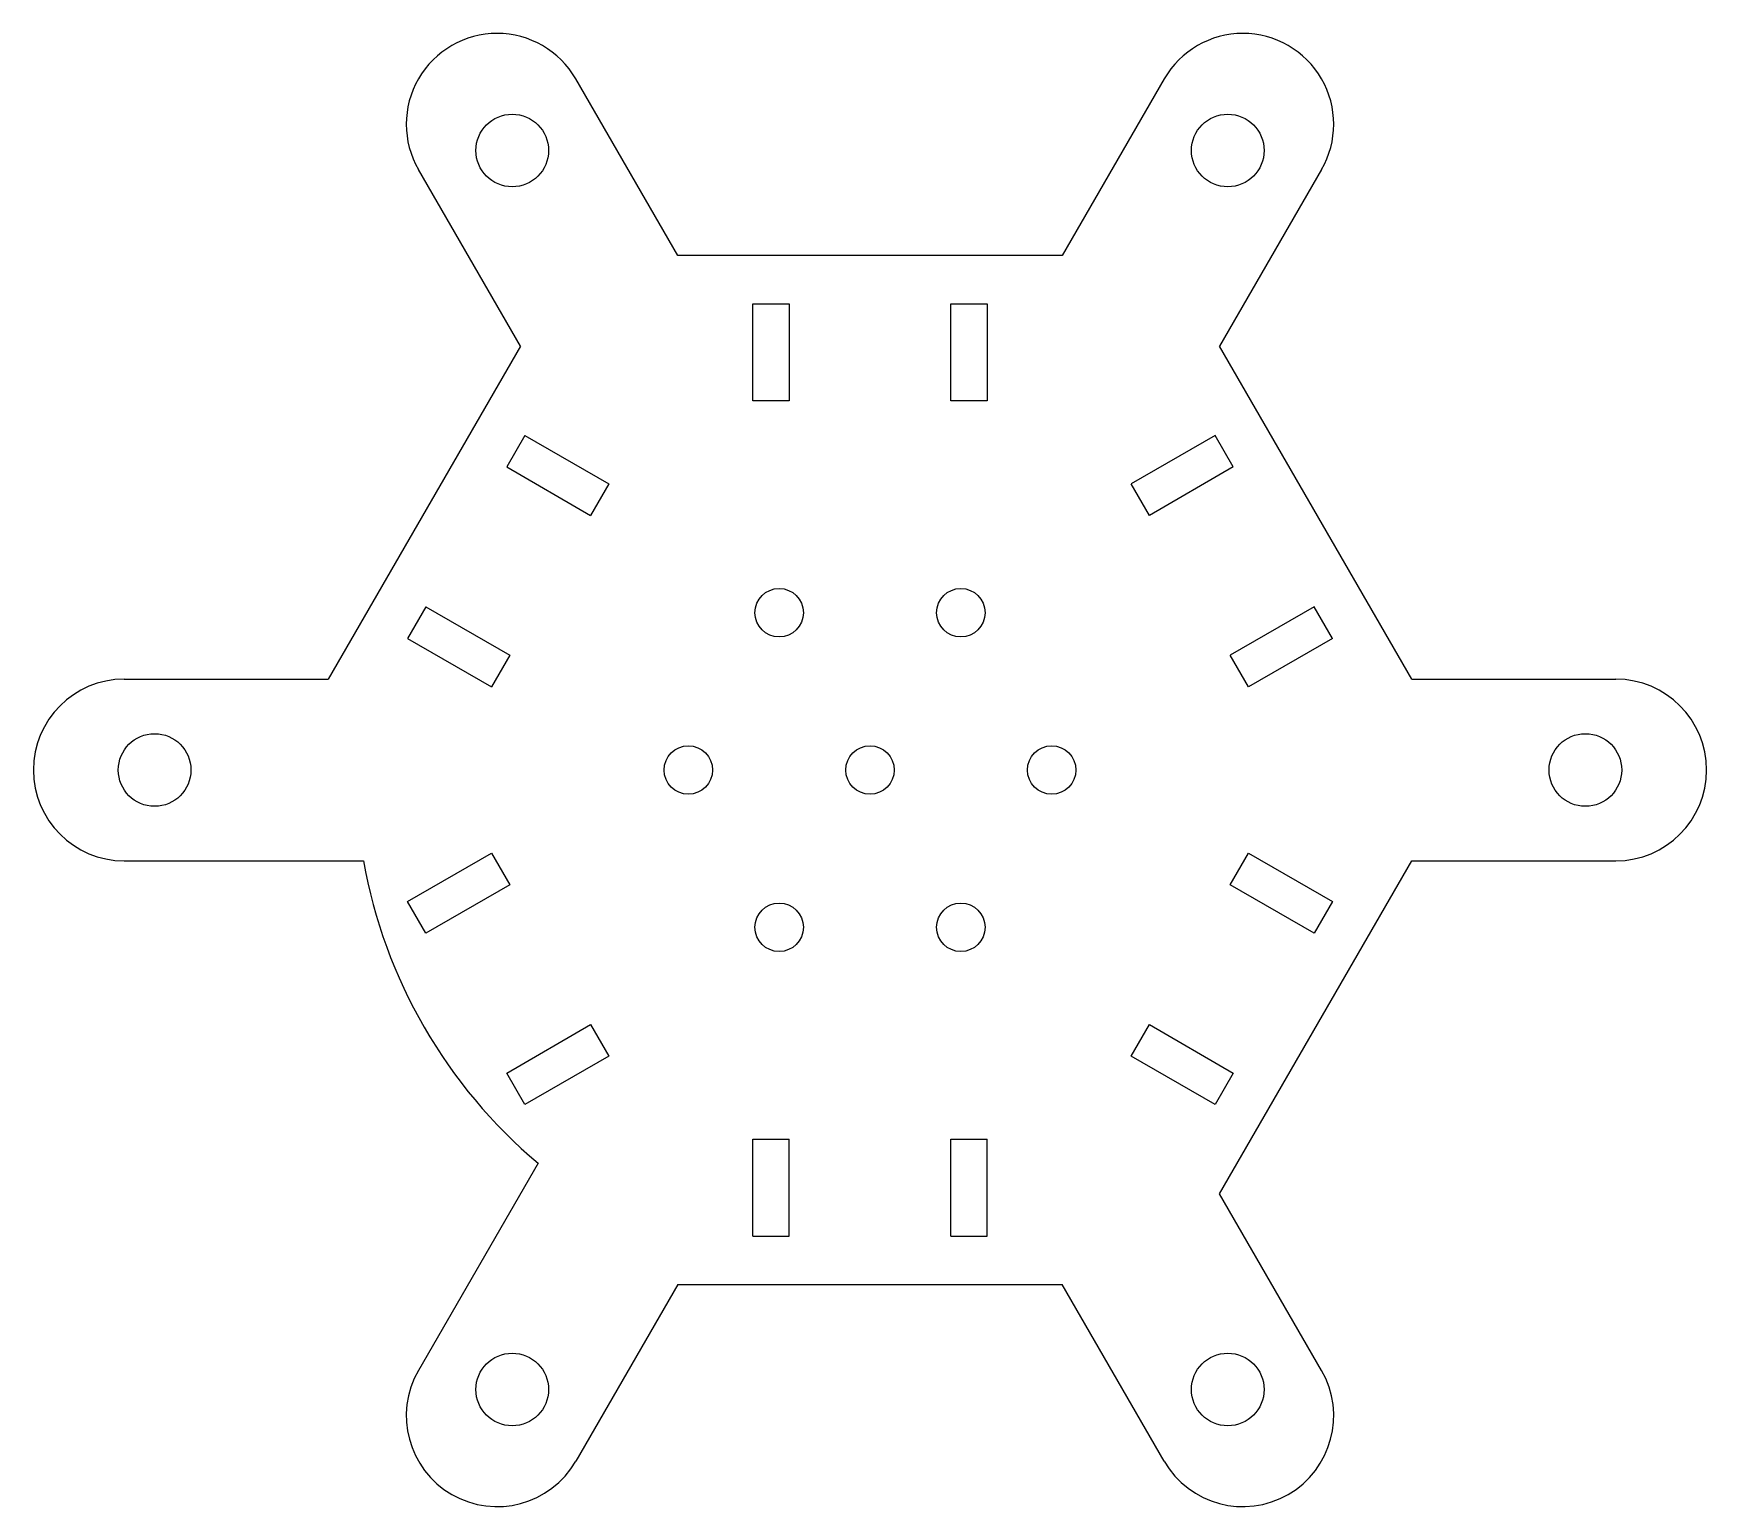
# Model space of a CAD drawing. Extents: x -69 to 69, y -61 to 61.
import ezdxf

# ---------------------------------------------------------------- set-up
doc = ezdxf.new("R2010")
doc.units = 0
doc.layers.add('VISIBLE', color=7, linetype='CONTINUOUS')

msp = doc.modelspace()

# ---------------------------------------------------------------- linework, layer by layer
at = {"layer": 'VISIBLE'}
for p, q in [((-15.88, 42.5), (-24.29, 57.08)), ((24.29, 57.08), (15.88, 42.5)), ((-28.87, 35), (-37.28, 49.58)), ((37.28, 49.58), (28.87, 35)), ((15.88, 42.5), (-15.88, 42.5)), ((-9.68, 30.5), (-9.68, 38.5)), ((-9.68, 38.5), (-6.68, 38.5)), ((-6.68, 38.5), (-6.68, 30.5)), ((6.68, 38.5), (9.68, 38.5)), ((6.68, 30.5), (6.68, 38.5)), ((9.68, 38.5), (9.68, 30.5)), ((-28.87, 35), (-44.74, 7.5)), ((44.74, 7.5), (28.87, 35)), ((-6.68, 30.5), (-9.68, 30.5)), ((9.68, 30.5), (6.68, 30.5)), ((-28.5, 27.63), (-30, 25.03)), ((-28.5, 27.63), (-21.57, 23.63)), ((28.5, 27.63), (21.57, 23.63)), ((30, 25.03), (28.5, 27.63)), ((-30, 25.03), (-23.07, 21.03)), ((30, 25.03), (23.07, 21.03)), ((-21.57, 23.63), (-23.07, 21.03)), ((23.07, 21.03), (21.57, 23.63)), ((-36.68, 13.47), (-38.18, 10.87)), ((-36.68, 13.47), (-29.75, 9.47)), ((36.68, 13.47), (29.75, 9.47)), ((38.18, 10.87), (36.68, 13.47)), ((-38.18, 10.87), (-31.25, 6.87)), ((38.18, 10.87), (31.25, 6.87)), ((-29.75, 9.47), (-31.25, 6.87)), ((31.25, 6.87), (29.75, 9.47)), ((-61.58, 7.5), (-44.74, 7.5)), ((44.74, 7.5), (61.58, 7.5)), ((-38.18, -10.87), (-31.25, -6.87)), ((-31.25, -6.87), (-29.75, -9.47)), ((29.75, -9.47), (31.25, -6.87)), ((31.25, -6.87), (38.18, -10.87)), ((-61.58, -7.5), (-41.83, -7.5)), ((28.87, -35), (44.74, -7.5)), ((44.74, -7.5), (61.58, -7.5)), ((-29.75, -9.47), (-36.68, -13.47)), ((36.68, -13.47), (29.75, -9.47)), ((-36.68, -13.47), (-38.18, -10.87)), ((38.18, -10.87), (36.68, -13.47)), ((-30, -25.03), (-23.07, -21.03)), ((-23.07, -21.03), (-21.57, -23.63)), ((21.57, -23.63), (23.07, -21.03)), ((23.07, -21.03), (30, -25.03)), ((-21.57, -23.63), (-28.5, -27.63)), ((28.5, -27.63), (21.57, -23.63)), ((-28.5, -27.63), (-30, -25.03)), ((30, -25.03), (28.5, -27.63)), ((-9.68, -38.5), (-9.68, -30.5)), ((-9.68, -30.5), (-6.68, -30.5)), ((-6.68, -38.5), (-6.68, -30.5)), ((6.68, -38.5), (6.68, -30.5)), ((6.68, -30.5), (9.68, -30.5)), ((9.68, -38.5), (9.68, -30.5)), ((-27.41, -32.48), (-37.28, -49.58)), ((37.28, -49.58), (28.87, -35)), ((-9.68, -38.5), (-6.68, -38.5)), ((6.68, -38.5), (9.68, -38.5)), ((-15.88, -42.5), (-24.29, -57.08)), ((-15.88, -42.5), (15.88, -42.5)), ((24.29, -57.08), (15.88, -42.5))]:
    msp.add_line(p, q, dxfattribs=at)
for centre, radius in [((-29.54, 51.16), 3), ((29.54, 51.16), 3), ((-7.5, 12.99), 2), ((7.5, 12.99), 2), ((-59.07, 0), 3), ((59.07, 0), 3), ((-15, 0), 2), ((0, 0), 2), ((15, 0), 2), ((-7.5, -12.99), 2), ((7.5, -12.99), 2), ((-29.54, -51.16), 3), ((29.54, -51.16), 3)]:
    msp.add_circle(centre, radius, dxfattribs=at)
for centre, radius, start, end in [((-30.79, 53.33), 7.5, 30, 210), ((30.79, 53.33), 7.5, 330, 150), ((-61.58, 0), 7.5, 90, 270), ((61.58, 0), 7.5, 270, 90), ((0, 0), 42.5, 190.1642, 229.8358), ((-30.79, -53.33), 7.5, 150, 330), ((30.79, -53.33), 7.5, 210, 30)]:
    msp.add_arc(centre, radius, start, end, dxfattribs=at)

doc.saveas('drawing.dxf')
